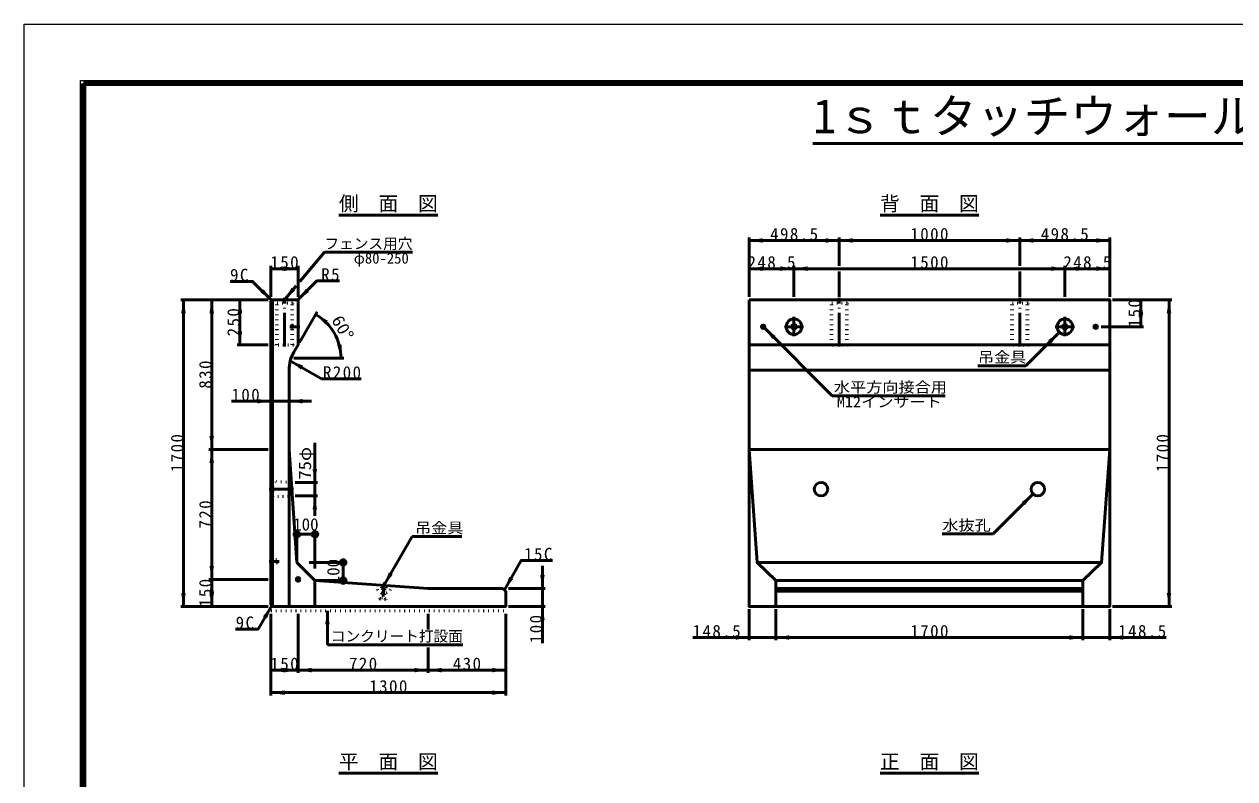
# Model space of a CAD drawing. Units: millimetres, scale not verified. Extents: x -2102 to 2102, y -1485 to 1485.
# Drawn here: x -2102 to 42, y 147 to 1485 of the extents above; entities that cross this region are included whole.
import ezdxf
from ezdxf.enums import TextEntityAlignment as Align

# ---------------------------------------------------------------- set-up
doc = ezdxf.new("R2010")
doc.units = ezdxf.units.MM
doc.header["$LTSCALE"] = 5
doc.linetypes.add('DOTTED', pattern=[1.75, 0.25, -1.5])
doc.linetypes.add('LONG_DASHED_DOTTED', pattern=[15.25, 12, -1.5, 0.25, -1.5])
doc.layers.add('0-0_V-nasSTD', color=7, linetype='Continuous', lineweight=50)
doc.styles.add('ＭＳ ゴシック', font='')
doc.styles.get('ＭＳ ゴシック').set_extended_font_data('MS Gothic')

msp = doc.modelspace()

# ---------------------------------------------------------------- linework, layer by layer
at = {"layer": '0-0_V-nasSTD', "lineweight": 100}
msp.add_line((-1997.5, 1380), (-1997.5, -1380), dxfattribs=at)
at = {"layer": '0-0_V-nasSTD'}
for p, q in [((-705.024, 1273.465), (705.024, 1273.465)), ((-1544.779, 1146.466), (-1369.779, 1146.466)), ((-586.059, 1146.466), (-411.059, 1146.466)), ((-818.079, 1106.466), (-818.079, 1001.466)), ((-818.079, 1101.466), (-658.559, 1101.466)), ((-658.559, 1106.466), (-658.559, 1056.466)), ((-658.559, 1101.466), (-338.559, 1101.466)), ((-338.559, 1106.466), (-338.559, 1056.466)), ((-338.559, 1101.466), (-179.039, 1101.466)), ((-179.039, 1106.466), (-179.039, 1001.466)), ((-1614.065, 1028.898), (-1570.572, 1080.731)), ((-1570.572, 1080.731), (-1414.572, 1080.731)), ((-1665.279, 1056.466), (-1665.279, 1001.466)), ((-1617.279, 1051.466), (-1665.279, 1051.466)), ((-1617.279, 1056.466), (-1617.279, 1001.466)), ((-818.079, 1051.466), (-738.559, 1051.466)), ((-738.559, 1056.466), (-738.559, 1001.466)), ((-738.559, 1051.466), (-258.559, 1051.466)), ((-258.559, 1056.466), (-258.559, 1001.466)), ((-258.559, 1051.466), (-179.039, 1051.466)), ((-658.559, 1046.466), (-658.559, 1001.466)), ((-338.559, 1046.466), (-338.559, 1001.466)), ((-1641.279, 996.466), (-1620.493, 1021.238)), ((-1670.279, 996.466), (-1825.279, 996.466)), ((-1820.279, 996.466), (-1820.279, 452.466)), ((-1770.279, 996.466), (-1770.279, 730.866)), ((-1720.279, 996.466), (-1720.279, 916.466)), ((-1662.399, 996.466), (-1665.279, 993.586)), ((-1665.279, 993.586), (-1665.279, 455.346)), ((-1662.399, 996.466), (-1662.399, 452.466)), ((-1618.879, 996.466), (-1662.399, 996.466)), ((-69.039, 996.466), (-174.039, 996.466)), ((-124.039, 996.466), (-124.039, 948.466)), ((-74.039, 996.466), (-74.039, 452.466)), ((-1583.605, 974.792), (-1614.779, 920.796)), ((-790.969, 946.316), (-670.761, 826.108)), ((-119.039, 948.466), (-194.039, 948.466)), ((-268.289, 938.736), (-327.632, 879.393)), ((-1670.279, 916.466), (-1725.279, 916.466)), ((-179.039, 916.466), (-818.079, 916.466)), ((-1631.098, 888.169), (-1575.673, 856.169)), ((-1624.765, 892.519), (-1536.105, 892.519)), ((-1633.279, 871.604), (-1633.279, 452.466)), ((-179.039, 871.604), (-818.079, 871.604)), ((-327.632, 879.393), (-412.632, 879.393)), ((-1575.673, 856.169), (-1505.673, 856.169)), ((-1593.279, 816.466), (-1633.279, 816.466)), ((-670.761, 826.108), (-470.761, 826.108)), ((-1670.279, 730.866), (-1775.279, 730.866)), ((-1770.279, 730.866), (-1770.279, 500.466)), ((-1633.279, 730.866), (-1619.357, 530.388)), ((-1587.557, 742.466), (-1587.557, 672.466)), ((-179.039, 730.866), (-818.079, 730.866)), ((-1582.557, 672.466), (-1622.557, 672.466)), ((-1587.557, 672.466), (-1587.557, 648.466)), ((-1582.557, 648.466), (-1622.557, 648.466)), ((-1587.557, 648.466), (-1587.557, 613.466)), ((-385.755, 581.27), (-315.044, 651.981)), ((-1626.357, 580.388), (-1580.357, 580.388)), ((-1619.357, 530.388), (-1619.357, 587.388)), ((-1587.357, 519.988), (-1587.357, 587.388)), ((-475.755, 581.27), (-385.755, 581.27)), ((-1465.057, 489.895), (-1415.057, 576.498)), ((-1415.057, 576.498), (-1327.057, 576.498)), ((-1537.357, 537.388), (-1537.357, 491.388)), ((-1619.357, 530.388), (-1587.357, 498.388)), ((-1597.757, 530.388), (-1530.357, 530.388)), ((-803.672, 530.388), (-193.445, 530.388)), ((-1670.279, 500.466), (-1775.279, 500.466)), ((-1770.279, 500.466), (-1770.279, 452.466)), ((-1587.357, 498.388), (-1530.357, 498.388)), ((-1587.357, 452.466), (-1587.357, 498.388)), ((-1587.357, 498.388), (-1386.879, 484.466)), ((-770.559, 452.466), (-770.559, 498.388)), ((-770.559, 498.388), (-226.559, 498.388)), ((-226.559, 452.466), (-226.559, 498.388)), ((-1386.879, 484.466), (-1254.079, 484.466)), ((-1254.079, 484.466), (-1249.279, 479.666)), ((-1179.279, 484.466), (-1244.279, 484.466)), ((-770.559, 484.466), (-226.559, 484.466)), ((-770.559, 479.666), (-226.559, 479.666)), ((-1670.279, 452.466), (-1825.279, 452.466)), ((-1665.279, 455.346), (-1662.399, 452.466)), ((-1179.279, 452.466), (-1244.279, 452.466)), ((-1184.279, 452.466), (-1184.279, 387.466)), ((-69.039, 452.466), (-174.039, 452.466)), ((-1665.279, 294.626), (-1665.279, 439.626)), ((-1617.279, 334.626), (-1617.279, 439.626)), ((-1565.279, 384.626), (-1565.279, 444.626)), ((-1386.879, 411.626), (-1386.879, 439.626)), ((-1249.279, 294.626), (-1249.279, 439.626)), ((-818.079, 447.466), (-818.079, 392.466)), ((-770.559, 447.466), (-770.559, 392.466)), ((-226.559, 447.466), (-226.559, 392.466)), ((-179.039, 447.466), (-179.039, 392.466)), ((-818.079, 397.466), (-918.079, 397.466)), ((-770.559, 397.466), (-818.079, 397.466)), ((-179.039, 397.466), (-79.039, 397.466)), ((-1565.279, 384.626), (-1325.279, 384.626)), ((-1386.879, 334.626), (-1386.879, 379.626)), ((-1617.279, 339.626), (-1665.279, 339.626)), ((-1386.879, 339.626), (-1617.279, 339.626)), ((-1249.279, 339.626), (-1386.879, 339.626)), ((-1249.279, 299.626), (-1665.279, 299.626)), ((-1544.779, 156.866), (-1369.779, 156.866)), ((-586.059, 156.866), (-411.059, 156.866))]:
    msp.add_line(p, q, dxfattribs=at)
at = {"layer": '0-0_V-nasSTD', "linetype": 'DOTTED'}
for p, q in [((-1658.079, 996.466), (-1655.679, 990.066)), ((-1655.679, 916.466), (-1655.679, 990.066)), ((-1626.879, 990.066), (-1655.679, 990.066)), ((-1654.079, 916.466), (-1654.079, 990.066)), ((-1628.479, 916.466), (-1628.479, 990.066)), ((-1626.879, 990.066), (-1624.479, 996.466)), ((-1626.879, 916.466), (-1626.879, 990.066)), ((-675.359, 996.466), (-672.959, 990.066)), ((-672.959, 916.466), (-672.959, 990.066)), ((-644.159, 990.066), (-672.959, 990.066)), ((-671.359, 916.466), (-671.359, 990.066)), ((-645.759, 916.466), (-645.759, 990.066)), ((-644.159, 990.066), (-641.759, 996.466)), ((-644.159, 916.466), (-644.159, 990.066)), ((-355.359, 996.466), (-352.959, 990.066)), ((-352.959, 916.466), (-352.959, 990.066)), ((-324.159, 990.066), (-352.959, 990.066)), ((-351.359, 916.466), (-351.359, 990.066)), ((-325.759, 916.466), (-325.759, 990.066)), ((-324.159, 990.066), (-321.759, 996.466)), ((-324.159, 916.466), (-324.159, 990.066)), ((-1628.479, 945.266), (-1628.479, 951.666)), ((-1628.479, 951.666), (-1617.279, 951.666)), ((-1617.279, 945.266), (-1628.479, 945.266)), ((-1625.279, 916.466), (-1657.279, 916.466)), ((-1657.279, 915.826), (-1657.279, 916.466)), ((-1625.279, 915.826), (-1657.279, 915.826)), ((-1625.279, 915.826), (-1625.279, 916.466)), ((-642.559, 916.466), (-674.559, 916.466)), ((-674.559, 915.826), (-674.559, 916.466)), ((-642.559, 915.826), (-674.559, 915.826)), ((-645.759, 916.466), (-671.359, 916.466)), ((-642.559, 915.826), (-642.559, 916.466)), ((-322.559, 916.466), (-354.559, 916.466)), ((-354.559, 915.826), (-354.559, 916.466)), ((-322.559, 915.826), (-354.559, 915.826)), ((-325.759, 916.466), (-351.359, 916.466)), ((-325.759, 916.466), (-351.359, 916.466)), ((-322.559, 915.826), (-322.559, 916.466)), ((-1629.223, 672.466), (-1662.079, 674.066)), ((-1662.079, 646.866), (-1665.279, 643.986)), ((-1662.079, 646.866), (-1627.557, 648.466)), ((-1665.279, 535.666), (-1654.079, 535.666)), ((-1654.079, 529.266), (-1665.279, 529.266)), ((-1654.079, 529.266), (-1654.079, 535.666)), ((-1469.269, 486.98), (-1469.424, 484.745)), ((-1469.424, 484.745), (-1467.735, 483.666)), ((-1469.424, 484.745), (-1461.444, 484.191)), ((-1469.269, 486.98), (-1461.289, 486.426)), ((-1467.735, 483.666), (-1468.844, 467.704)), ((-1467.735, 483.666), (-1463.266, 483.355)), ((-1463.266, 483.355), (-1464.374, 467.394)), ((-1463.266, 483.355), (-1461.444, 484.191)), ((-1461.289, 486.426), (-1461.444, 484.191)), ((-1472.306, 466.341), (-1472.373, 465.383)), ((-1472.373, 465.383), (-1461.2, 464.607)), ((-1472.306, 466.341), (-1468.844, 467.704)), ((-1472.306, 466.341), (-1461.133, 465.565)), ((-1468.844, 467.704), (-1464.374, 467.394)), ((-1464.374, 467.394), (-1461.133, 465.565)), ((-1461.133, 465.565), (-1461.2, 464.607)), ((-1665.279, 444.626), (-1249.279, 444.626))]:
    msp.add_line(p, q, dxfattribs=at)
at = {"layer": '0-0_V-nasSTD', "linetype": 'LONG_DASHED_DOTTED'}
for p, q in [((-1641.279, 913.266), (-1641.279, 999.666)), ((-658.559, 913.266), (-658.559, 999.666)), ((-338.559, 913.266), (-338.559, 999.666)), ((-738.559, 965.906), (-738.559, 931.986)), ((-258.559, 965.906), (-258.559, 931.986)), ((-1631.679, 948.466), (-1614.079, 948.466)), ((-797.919, 948.466), (-788.319, 948.466)), ((-793.119, 943.666), (-793.119, 953.266)), ((-755.519, 948.466), (-721.599, 948.466)), ((-275.519, 948.466), (-241.599, 948.466)), ((-208.799, 948.466), (-199.199, 948.466)), ((-203.999, 943.666), (-203.999, 953.266)), ((-1625.279, 660.466), (-1668.479, 660.466)), ((-1650.879, 532.466), (-1668.479, 532.466)), ((-1464.711, 494.883), (-1466.443, 469.943))]:
    msp.add_line(p, q, dxfattribs=at)
at = {"layer": '0-0_V-nasSTD', "lineweight": 18}
for points in [[(-2102.5, -1485), (-2102.5, 1485), (2102.5, 1485), (2102.5, -1485)], [(-2002.5, -1385), (-2002.5, 1385), (2002.5, 1385), (2002.5, -1385)]]:
    msp.add_lwpolyline(points, close=True, dxfattribs=at)
at = {"layer": '0-0_V-nasSTD', "lineweight": 100}
msp.add_lwpolyline([(1997.5, -1380), (1997.5, 1380), (-1997.5, 1380)], dxfattribs=at)
at = {"layer": '0-0_V-nasSTD'}
for points in [[(-1617.686, 995.932), (-1583.745, 1029.874), (-1543.745, 1029.874)], [(-1663.839, 995.026), (-1697.78, 1028.967), (-1737.78, 1028.967)], [(-1617.279, 994.866), (-1617.279, 916.466), (-1624.705, 903.604)], [(-1633.279, 816.466), (-1665.279, 816.466), (-1735.279, 816.466)], [(-818.079, 730.866), (-803.672, 530.388), (-770.559, 498.388)], [(-179.039, 730.866), (-193.445, 530.388), (-226.559, 498.388)], [(-1251.679, 482.066), (-1221.679, 534.028), (-1166.679, 534.028)], [(-1184.279, 452.466), (-1184.279, 484.466), (-1184.279, 524.466)], [(-1662.399, 452.466), (-1249.279, 452.466), (-1249.279, 479.666)], [(-1663.839, 453.906), (-1687.839, 412.337), (-1727.839, 412.337)], [(-770.559, 397.466), (-226.559, 397.466), (-179.039, 397.466)]]:
    msp.add_lwpolyline(points, dxfattribs=at)
msp.add_lwpolyline([(-818.079, 996.466), (-818.079, 452.466), (-179.039, 452.466), (-179.039, 996.466)], close=True, dxfattribs=at)
at = {"layer": '0-0_V-nasSTD', "linetype": 'DOTTED'}
msp.add_lwpolyline([(-1662.079, 646.866), (-1662.079, 674.066), (-1665.279, 676.946)], dxfattribs=at)
at = {"layer": '0-0_V-nasSTD'}
for centre, radius in [((-793.119, 948.466), 3.04), ((-793.119, 948.466), 1.92), ((-793.119, 948.466), 1.6), ((-738.559, 948.466), 13.76), ((-738.559, 948.466), 4), ((-258.559, 948.466), 13.76), ((-258.559, 948.466), 4), ((-203.999, 948.466), 3.04), ((-203.999, 948.466), 1.92), ((-203.999, 948.466), 1.6), ((-690.559, 660.466), 12), ((-306.559, 660.466), 12), ((-1619.357, 580.388), 5), ((-1587.357, 580.388), 5), ((-1537.357, 530.388), 5), ((-1617.279, 500.466), 3.2), ((-1537.357, 498.388), 5)]:
    msp.add_circle(centre, radius, dxfattribs=at)
for centre, radius, start, end in [((-1618.879, 994.866), 1.6, 0, 90), ((-1631.105, 892.519), 90, 360, 60), ((-1569.279, 871.604), 64, 150, 180)]:
    msp.add_arc(centre, radius, start, end, dxfattribs=at)
at = {"layer": '0-0_V-nasSTD', "linetype": 'DOTTED'}
msp.add_arc((-1465.057, 489.895), 13.76, 176.0275, 356.0275, dxfattribs=at)
at = {"layer": '0-0_V-nasSTD'}
for points in [[(-818.079, 1101.466), (-794.079, 1101.466), (-794.079, 1105.466)], [(-818.079, 1101.466), (-794.079, 1097.466), (-794.079, 1101.466)], [(-682.559, 1101.466), (-682.559, 1105.466), (-658.559, 1101.466)], [(-682.559, 1097.466), (-682.559, 1101.466), (-658.559, 1101.466)], [(-658.559, 1101.466), (-634.559, 1101.466), (-634.559, 1105.466)], [(-658.559, 1101.466), (-634.559, 1097.466), (-634.559, 1101.466)], [(-362.559, 1101.466), (-362.559, 1105.466), (-338.559, 1101.466)], [(-362.559, 1097.466), (-362.559, 1101.466), (-338.559, 1101.466)], [(-338.559, 1101.466), (-314.559, 1101.466), (-314.559, 1105.466)], [(-338.559, 1101.466), (-314.559, 1097.466), (-314.559, 1101.466)], [(-203.039, 1101.466), (-203.039, 1105.466), (-179.039, 1101.466)], [(-203.039, 1097.466), (-203.039, 1101.466), (-179.039, 1101.466)], [(-1665.279, 1051.466), (-1641.279, 1051.466), (-1641.279, 1055.466)], [(-1665.279, 1051.466), (-1641.279, 1047.466), (-1641.279, 1051.466)], [(-1641.279, 1051.466), (-1641.279, 1055.466), (-1617.279, 1051.466)], [(-1641.279, 1047.466), (-1641.279, 1051.466), (-1617.279, 1051.466)], [(-818.079, 1051.466), (-794.079, 1051.466), (-794.079, 1055.466)], [(-818.079, 1051.466), (-794.079, 1047.466), (-794.079, 1051.466)], [(-762.559, 1051.466), (-762.559, 1055.466), (-738.559, 1051.466)], [(-762.559, 1047.466), (-762.559, 1051.466), (-738.559, 1051.466)], [(-738.559, 1051.466), (-714.559, 1051.466), (-714.559, 1055.466)], [(-738.559, 1051.466), (-714.559, 1047.466), (-714.559, 1051.466)], [(-282.559, 1051.466), (-282.559, 1055.466), (-258.559, 1051.466)], [(-282.559, 1047.466), (-282.559, 1051.466), (-258.559, 1051.466)], [(-258.559, 1051.466), (-234.559, 1051.466), (-234.559, 1055.466)], [(-258.559, 1051.466), (-234.559, 1047.466), (-234.559, 1051.466)], [(-203.039, 1051.466), (-203.039, 1055.466), (-179.039, 1051.466)], [(-203.039, 1047.466), (-203.039, 1051.466), (-179.039, 1051.466)], [(-1683.638, 1009.168), (-1680.809, 1011.997), (-1663.839, 995.026)], [(-1680.809, 1011.997), (-1677.981, 1014.825), (-1663.839, 995.026)], [(-1641.279, 996.466), (-1628.916, 1017.422), (-1625.852, 1014.851)], [(-1641.279, 996.466), (-1625.852, 1014.851), (-1622.788, 1012.28)], [(-1617.686, 995.932), (-1603.544, 1015.731), (-1600.716, 1012.903)], [(-1617.686, 995.932), (-1600.716, 1012.903), (-1597.887, 1010.075)], [(-1824.279, 972.466), (-1820.279, 972.466), (-1820.279, 996.466)], [(-1820.279, 972.466), (-1820.279, 996.466), (-1816.279, 972.466)], [(-1774.279, 972.466), (-1770.279, 972.466), (-1770.279, 996.466)], [(-1770.279, 972.466), (-1770.279, 996.466), (-1766.279, 972.466)], [(-1724.279, 972.466), (-1720.279, 972.466), (-1720.279, 996.466)], [(-1720.279, 972.466), (-1720.279, 996.466), (-1716.279, 972.466)], [(-128.039, 972.466), (-124.039, 972.466), (-124.039, 996.466)], [(-124.039, 972.466), (-124.039, 996.466), (-120.039, 972.466)], [(-78.039, 972.466), (-74.039, 972.466), (-74.039, 996.466)], [(-74.039, 972.466), (-74.039, 996.466), (-70.039, 972.466)], [(-1586.105, 970.462), (-1569.201, 952.961), (-1566.82, 956.176)], [(-1586.105, 970.462), (-1566.82, 956.176), (-1564.439, 959.39)], [(-128.039, 972.466), (-124.039, 948.466), (-124.039, 972.466)], [(-124.039, 948.466), (-124.039, 972.466), (-120.039, 972.466)], [(-790.969, 946.316), (-776.827, 926.517), (-773.999, 929.346)], [(-790.969, 946.316), (-773.999, 929.346), (-771.17, 932.174)], [(-1724.279, 940.466), (-1720.279, 916.466), (-1720.279, 940.466)], [(-1720.279, 916.466), (-1720.279, 940.466), (-1716.279, 940.466)], [(-288.088, 924.594), (-285.259, 921.766), (-268.289, 938.736)], [(-285.259, 921.766), (-282.431, 918.937), (-268.289, 938.736)], [(-1547.808, 915.909), (-1543.834, 916.364), (-1541.105, 892.519)], [(-1543.834, 916.364), (-1541.105, 892.519), (-1539.86, 916.819)], [(-1631.098, 888.169), (-1612.314, 872.705), (-1610.314, 876.169)], [(-1631.098, 888.169), (-1610.314, 876.169), (-1608.314, 879.633)], [(-1689.279, 816.466), (-1689.279, 820.466), (-1665.279, 816.466)], [(-1689.279, 812.466), (-1689.279, 816.466), (-1665.279, 816.466)], [(-1633.279, 816.466), (-1609.279, 816.466), (-1609.279, 820.466)], [(-1633.279, 816.466), (-1609.279, 812.466), (-1609.279, 816.466)], [(-1774.279, 754.866), (-1770.279, 730.866), (-1770.279, 754.866)], [(-1770.279, 730.866), (-1770.279, 754.866), (-1766.279, 754.866)], [(-1774.279, 706.866), (-1770.279, 706.866), (-1770.279, 730.866)], [(-1770.279, 706.866), (-1770.279, 730.866), (-1766.279, 706.866)], [(-1591.557, 696.466), (-1587.557, 672.466), (-1587.557, 696.466)], [(-1587.557, 672.466), (-1587.557, 696.466), (-1583.557, 696.466)], [(-1591.557, 624.466), (-1587.557, 624.466), (-1587.557, 648.466)], [(-1587.557, 624.466), (-1587.557, 648.466), (-1583.557, 624.466)], [(-334.843, 637.839), (-332.015, 635.01), (-315.044, 651.981)], [(-332.015, 635.01), (-329.186, 632.182), (-315.044, 651.981)], [(-1774.279, 524.466), (-1770.279, 500.466), (-1770.279, 524.466)], [(-1770.279, 500.466), (-1770.279, 524.466), (-1766.279, 524.466)], [(-1774.279, 476.466), (-1770.279, 476.466), (-1770.279, 500.466)], [(-1770.279, 476.466), (-1770.279, 500.466), (-1766.279, 476.466)], [(-1465.057, 489.895), (-1456.521, 512.68), (-1453.057, 510.68)], [(-1465.057, 489.895), (-1453.057, 510.68), (-1449.593, 508.68)], [(-1251.679, 482.066), (-1243.143, 504.851), (-1239.679, 502.851)], [(-1251.679, 482.066), (-1239.679, 502.851), (-1236.215, 500.851)], [(-1188.279, 508.466), (-1184.279, 484.466), (-1184.279, 508.466)], [(-1184.279, 484.466), (-1184.279, 508.466), (-1180.279, 508.466)], [(-1824.279, 476.466), (-1820.279, 452.466), (-1820.279, 476.466)], [(-1820.279, 452.466), (-1820.279, 476.466), (-1816.279, 476.466)], [(-1774.279, 476.466), (-1770.279, 452.466), (-1770.279, 476.466)], [(-1770.279, 452.466), (-1770.279, 476.466), (-1766.279, 476.466)], [(-78.039, 476.466), (-74.039, 452.466), (-74.039, 476.466)], [(-74.039, 452.466), (-74.039, 476.466), (-70.039, 476.466)], [(-1679.303, 435.121), (-1675.839, 433.121), (-1663.839, 453.906)], [(-1675.839, 433.121), (-1672.375, 431.121), (-1663.839, 453.906)], [(-1188.279, 428.466), (-1184.279, 428.466), (-1184.279, 452.466)], [(-1184.279, 428.466), (-1184.279, 452.466), (-1180.279, 428.466)], [(-1569.279, 420.626), (-1565.279, 420.626), (-1565.279, 444.626)], [(-1565.279, 420.626), (-1565.279, 444.626), (-1561.279, 420.626)], [(-842.079, 397.466), (-842.079, 401.466), (-818.079, 397.466)], [(-842.079, 393.466), (-842.079, 397.466), (-818.079, 397.466)], [(-770.559, 397.466), (-746.559, 397.466), (-746.559, 401.466)], [(-770.559, 397.466), (-746.559, 393.466), (-746.559, 397.466)], [(-250.559, 397.466), (-250.559, 401.466), (-226.559, 397.466)], [(-250.559, 393.466), (-250.559, 397.466), (-226.559, 397.466)], [(-179.039, 397.466), (-155.039, 397.466), (-155.039, 401.466)], [(-179.039, 397.466), (-155.039, 393.466), (-155.039, 397.466)], [(-1665.279, 339.626), (-1641.279, 339.626), (-1641.279, 343.626)], [(-1641.279, 339.626), (-1641.279, 343.626), (-1617.279, 339.626)], [(-1617.279, 339.626), (-1593.279, 339.626), (-1593.279, 343.626)], [(-1410.879, 339.626), (-1410.879, 343.626), (-1386.879, 339.626)], [(-1386.879, 339.626), (-1362.879, 339.626), (-1362.879, 343.626)], [(-1273.279, 339.626), (-1273.279, 343.626), (-1249.279, 339.626)], [(-1665.279, 339.626), (-1641.279, 335.626), (-1641.279, 339.626)], [(-1641.279, 335.626), (-1641.279, 339.626), (-1617.279, 339.626)], [(-1617.279, 339.626), (-1593.279, 335.626), (-1593.279, 339.626)], [(-1410.879, 335.626), (-1410.879, 339.626), (-1386.879, 339.626)], [(-1386.879, 339.626), (-1362.879, 335.626), (-1362.879, 339.626)], [(-1273.279, 335.626), (-1273.279, 339.626), (-1249.279, 339.626)], [(-1665.279, 299.626), (-1641.279, 299.626), (-1641.279, 303.626)], [(-1273.279, 299.626), (-1273.279, 303.626), (-1249.279, 299.626)], [(-1665.279, 299.626), (-1641.279, 295.626), (-1641.279, 299.626)], [(-1273.279, 295.626), (-1273.279, 299.626), (-1249.279, 299.626)]]:
    msp.add_solid(points, dxfattribs=at)

# ---------------------------------------------------------------- texts
at = {"layer": '0-0_V-nasSTD', "style": 'ＭＳ ゴシック'}
for s, height, p in [('1ｓｔタッチウォール(Ｆ型)  Ｈ=1700', 60.81, (-705.024, 1273.465)), ('側\u3000面\u3000図', 25.66, (-1544.779, 1146.466)), ('背\u3000面\u3000図', 25.66, (-586.059, 1146.466)), ('フェンス用穴', 19.06, (-1570.572, 1080.731)), ('φ80-250', 19.06, (-1518.572, 1054.731)), ('100', 21.99, (-1625.857, 580.388)), ('コンクリート打設面', 19.06, (-1559.251, 384.626)), ('平\u3000面\u3000図', 25.66, (-1544.779, 156.866)), ('正\u3000面\u3000図', 25.66, (-586.059, 156.866))]:
    msp.add_text(s, height=height, dxfattribs=at).set_placement(p, align=Align.BOTTOM_LEFT)
at = {"layer": '0-0_V-nasSTD', "style": 'ＭＳ ゴシック', "width": 1.1}
for s, rotation, p in [('60°', 300, (-1564.662, 957.438)), ('75φ', 90, (-1587.557, 677.466))]:
    msp.add_text(s, height=21.99, rotation=rotation, dxfattribs=at).set_placement(p, align=Align.BOTTOM_LEFT)
for s, p in [('吊金具', (-412.632, 879.393)), ('水平方向接合用', (-667.761, 826.108)), ('M12インサート', (-662.511, 800.108)), ('吊金具', (-1410.057, 576.498)), ('水抜孔', (-475.755, 581.27))]:
    msp.add_text(s, height=19.06, dxfattribs=at).set_placement(p, align=Align.BOTTOM_LEFT)
at = {"layer": '0-0_V-nasSTD', "style": 'ＭＳ ゴシック'}
msp.add_text('100', height=21.99, rotation=90, dxfattribs=at).set_placement((-1537.357, 491.888), align=Align.BOTTOM_LEFT)
at = {"layer": '0-0_V-nasSTD', "char_height": 21.99, "attachment_point": 7, "style": 'ＭＳ ゴシック'}
for s, insert in [('\\T1.17;498.5', (-780.819, 1101.466)), ('\\T1.17;1000', (-532.309, 1101.466)), ('\\T1.17;498.5', (-301.299, 1101.466)), ('\\T1.17;150', (-1666.279, 1051.466)), ('\\T1.17;248.5', (-820.819, 1051.466)), ('\\T1.17;1500', (-532.309, 1051.466)), ('\\T1.17;248.5', (-261.299, 1051.466)), ('\\T1.17;9C', (-1737.78, 1028.967)), ('\\T1.17;R5', (-1576.245, 1029.874)), ('\\T1.17;R200', (-1573.173, 856.169)), ('\\T1.17;100', (-1735.279, 816.466)), ('\\T1.17;15C', (-1216.679, 534.028)), ('\\T1.17;9C', (-1727.839, 412.337)), ('\\T1.17;148.5', (-918.079, 397.466)), ('\\T1.17;1700', (-532.309, 397.466)), ('\\T1.17;148.5', (-164.039, 397.466)), ('\\T1.17;150', (-1666.279, 339.626)), ('\\T1.17;720', (-1527.079, 339.626)), ('\\T1.17;430', (-1343.079, 339.626)), ('\\T1.17;1300', (-1491.029, 299.626))]:
    msp.add_mtext(s, dxfattribs=dict(at, insert=insert))
at = {"layer": '0-0_V-nasSTD', "char_height": 21.99, "attachment_point": 7, "rotation": 90, "style": 'ＭＳ ゴシック'}
for s, insert in [('\\T1.17;150', (-124.039, 947.466)), ('\\T1.17;250', (-1720.279, 931.466)), ('\\T1.17;830', (-1770.279, 838.666)), ('\\T1.17;1700', (-1820.279, 690.716)), ('\\T1.17;1700', (-74.039, 690.716)), ('\\T1.17;720', (-1770.279, 590.666)), ('\\T1.17;150', (-1770.279, 451.466)), ('\\T1.17;100', (-1184.279, 387.466))]:
    msp.add_mtext(s, dxfattribs=dict(at, insert=insert))

doc.saveas('drawing.dxf')
